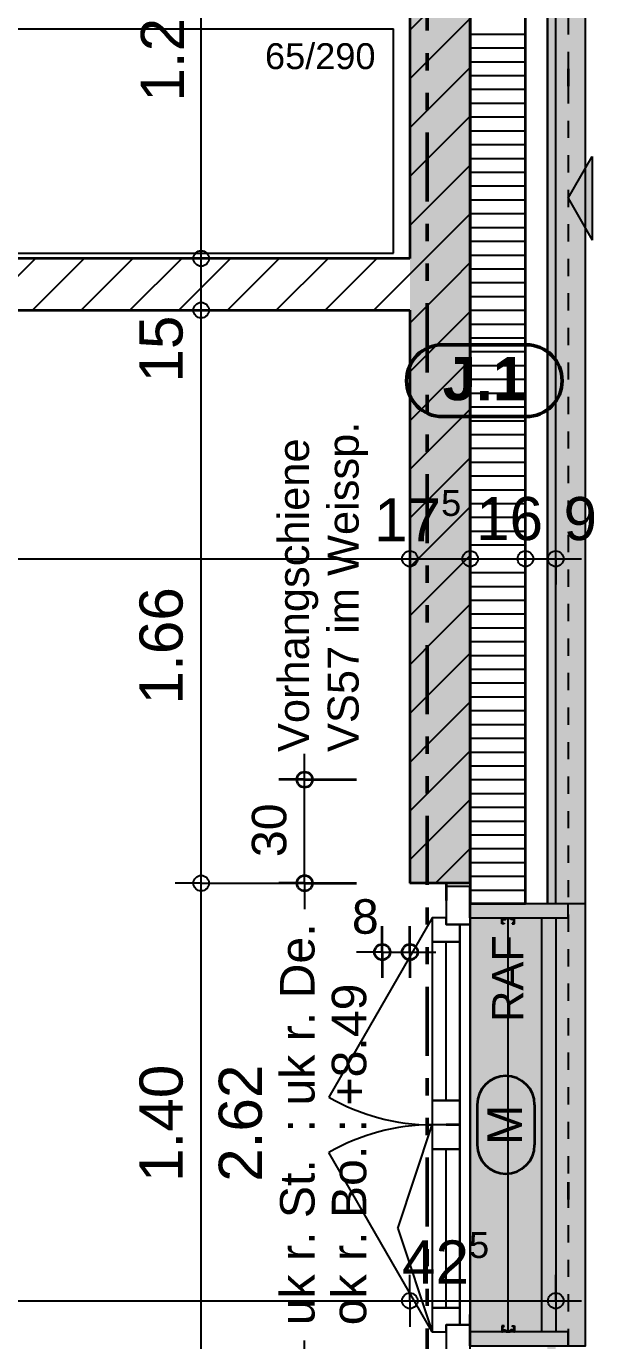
# Model space of a CAD drawing. Header units: centimetres. Extents: x 0.3 to 84.3, y 0.3 to 59.7.
# Drawn here: x 60.15 to 63.46, y 27.46 to 35.08 of the extents above; entities that cross this region are included whole.
import ezdxf

# ---------------------------------------------------------------- set-up
doc = ezdxf.new("R2010")
doc.units = ezdxf.units.CM
for name, pattern in [('AUSGEZOGEN', [0]), ('LINIE_17', [0.05, 0, -0.05]), ('LINIE_23', [0.79, 0.4, -0.13, 0, -0.13, 0, -0.13]), ('PHANTOM', [63.5, 31.75, -6.35, 6.35, -6.35, 6.35, -6.35]), ('PUNKT', [6.35, 0, -6.35]), ('RAND', [44.45, 12.7, -6.35, 12.7, -6.35, 0, -6.35]), ('STRICHPUNKT', [25.4, 12.7, -6.35, 0, -6.35]), ('VERDECKT', [9.525, 6.35, -3.175])]:
    doc.linetypes.add(name, pattern=pattern)
for name, color, linetype, lineweight in [('Allgemein', 7, 'AUSGEZOGEN', 35), ('Bauachsen grob', 7, 'RAND', 25), ('Daemmung', 7, 'AUSGEZOGEN', 35), ('Fenster', 7, 'AUSGEZOGEN', 35), ('Fuellflaeche tragende Wände MW', 7, 'AUSGEZOGEN', 25), ('Holz Fassadenverkleidung', 7, 'AUSGEZOGEN', 35), ('Holzgelaender', 7, 'AUSGEZOGEN', 50), ('Konstruktion oben', 7, 'VERDECKT', 25), ('Oeffnungsrichtung Fenster', 7, 'AUSGEZOGEN', 25), ('Rolladen', 7, 'AUSGEZOGEN', 25), ('Schnittbegrenzung', 7, 'AUSGEZOGEN', 25), ('Spengler', 7, 'AUSGEZOGEN', 35), ('Text Koten', 7, 'AUSGEZOGEN', 50), ('Text Werkplan Ausfuehrung', 7, 'AUSGEZOGEN', 50), ('Unterkonstruktion', 7, 'AUSGEZOGEN', 35), ('Vorhangbrett', 7, 'AUSGEZOGEN', 25), ('Wand Mauerwerk tragend', 7, 'AUSGEZOGEN', 35), ('Werkplan- Ausfuehrungsmasse', 7, 'AUSGEZOGEN', 25)]:
    doc.layers.add(name, color=color, linetype=linetype, lineweight=lineweight)
doc.layers.add('Elektro Text', color=7, linetype='AUSGEZOGEN', lineweight=35, true_color=0x656565)
doc.layers.add('Moebel', color=7, linetype='AUSGEZOGEN', lineweight=25, true_color=0xababab)
doc.styles.add('ARIAL', font='ARIAL.TTF')

msp = doc.modelspace()

# ---------------------------------------------------------------- hatches: boundary and pattern name
at = {"layer": 'Allgemein', "linetype": 'AUSGEZOGEN', "lineweight": 25}
h = msp.add_hatch(color=32, dxfattribs=at)
h.paths.add_polyline_path([(63.168, 27.434), (63.168, 15.666), (63.216, 15.666), (63.216, 27.434)])
h.paths.add_polyline_path([(63.168, 42.154), (63.168, 38.894), (63.216, 38.894), (63.216, 42.154)])
h.paths.add_polyline_path([(63.168, 36.334), (63.168, 29.994), (63.216, 29.994), (63.216, 36.334)])
h.paths.add_polyline_path([(63.168, 47.612), (63.168, 44.714), (63.216, 44.714), (63.216, 47.612)])
for points in [[(63.04, 29.994), (62.72, 29.994), (62.72, 29.914), (63.04, 29.914), (63.12, 29.914), (63.168, 29.914), (63.216, 29.914), (63.288, 29.914), (63.288, 29.994), (63.216, 29.994), (63.168, 29.994), (63.12, 29.994)], [(63.04, 27.514), (62.72, 27.514), (62.72, 27.434), (63.04, 27.434), (63.12, 27.434), (63.168, 27.434), (63.216, 27.434), (63.288, 27.434), (63.288, 27.514), (63.216, 27.514), (63.168, 27.514), (63.12, 27.514)]]:
    msp.add_hatch(color=32, dxfattribs=at).paths.add_polyline_path(points)
at = {"layer": 'Fuellflaeche tragende Wände MW', "linetype": 'AUSGEZOGEN', "lineweight": 25}
msp.add_hatch(color=254, dxfattribs=at).paths.add_polyline_path([(62.37, 30.114), (62.72, 30.114), (62.72, 36.214), (62.37, 36.214)])
at = {"layer": 'Holzgelaender', "linetype": 'AUSGEZOGEN', "lineweight": 25, "true_color": 0xf1f1f1}
msp.add_hatch(color=7, dxfattribs=at).paths.add_polyline_path([(63.136, 29.914), (63.136, 27.514), (63.216, 27.514), (63.216, 29.914)])
at = {"layer": 'Spengler', "linetype": 'AUSGEZOGEN', "lineweight": 25, "true_color": 0xfafafa}
for points in [[(63.216, 29.994), (63.388, 29.994), (63.388, 36.334), (63.216, 36.334)], [(63.388, 29.994), (63.288, 29.994), (63.288, 29.914), (62.72, 29.914), (62.72, 27.514), (63.288, 27.514), (63.288, 27.434), (63.388, 27.434)]]:
    msp.add_hatch(color=7, dxfattribs=at).paths.add_polyline_path(points)
at = {"layer": 'Text Werkplan Ausfuehrung', "linetype": 'AUSGEZOGEN', "lineweight": 25}
msp.add_hatch(color=7, dxfattribs=at).paths.add_polyline_path([(63.288, 34.0826), (63.428, 34.3251), (63.428, 33.8401)], flags=16)

# ---------------------------------------------------------------- linework, layer by layer
at = {"layer": 'Allgemein', "color": 7, "linetype": 'AUSGEZOGEN', "lineweight": 25}
for p, q in [((63.168, 36.334), (63.168, 29.994)), ((63.216, 29.994), (63.216, 36.334)), ((63.04, 29.994), (62.72, 29.994)), ((62.72, 29.994), (62.72, 29.914)), ((63.12, 29.994), (63.04, 29.994)), ((63.168, 29.994), (63.12, 29.994)), ((63.288, 29.994), (63.216, 29.994)), ((63.288, 29.914), (63.288, 29.994)), ((62.72, 29.914), (63.04, 29.914)), ((63.04, 29.914), (63.12, 29.914)), ((63.12, 29.914), (63.168, 29.914)), ((63.168, 29.914), (63.216, 29.914)), ((63.216, 29.914), (63.288, 29.914)), ((63.04, 27.514), (62.72, 27.514)), ((62.72, 27.514), (62.72, 27.434)), ((63.12, 27.514), (63.04, 27.514)), ((63.168, 27.514), (63.12, 27.514)), ((63.216, 27.514), (63.168, 27.514)), ((63.288, 27.514), (63.216, 27.514)), ((63.288, 27.434), (63.288, 27.514))]:
    msp.add_line(p, q, dxfattribs=at)
at = {"layer": 'Bauachsen grob', "color": 32, "linetype": 'LINIE_23', "lineweight": 50, "true_color": 0xc36e14}
msp.add_line((62.47, 1.394), (62.47, 57.974), dxfattribs=at)
at = {"layer": 'Daemmung', "color": 7, "linetype": 'AUSGEZOGEN', "lineweight": 35}
for p, q in [((63.04, 29.994), (63.04, 36.334)), ((62.72, 36.214), (62.72, 30.114)), ((62.72, 30.114), (62.72, 29.994)), ((63.04, 29.994), (62.72, 29.994))]:
    msp.add_line(p, q, dxfattribs=at)
at = {"layer": 'Daemmung', "color": 7, "linetype": 'AUSGEZOGEN', "lineweight": 25}
for p, q in [((62.72, 35.034), (63.04, 35.034)), ((62.72, 34.954), (63.04, 34.954)), ((62.72, 34.874), (63.04, 34.874)), ((62.72, 34.794), (63.04, 34.794)), ((62.72, 34.794), (63.04, 34.794)), ((62.72, 34.714), (63.04, 34.714)), ((62.72, 34.634), (63.04, 34.634)), ((62.72, 34.554), (63.04, 34.554)), ((62.72, 34.474), (63.04, 34.474)), ((62.72, 34.474), (63.04, 34.474))]:
    msp.add_line(p, q, dxfattribs=at)
for points in [[(62.72, 34.394), (63.04, 34.394), (63.04, 34.394)], [(62.72, 34.314), (63.04, 34.314), (63.04, 34.314)], [(62.72, 34.234), (63.04, 34.234), (63.04, 34.234)], [(62.72, 34.154), (63.04, 34.154), (63.04, 34.154)], [(62.72, 34.154), (63.04, 34.154), (63.04, 34.154)], [(62.72, 34.074), (63.04, 34.074), (63.04, 34.074)], [(62.72, 33.994), (63.04, 33.994), (63.04, 33.994)], [(62.72, 33.914), (63.04, 33.914), (63.04, 33.914)], [(62.72, 33.834), (63.04, 33.834), (63.04, 33.834)], [(62.72, 33.834), (63.04, 33.834), (63.04, 33.834)], [(62.72, 33.754), (63.04, 33.754), (63.04, 33.754)], [(62.72, 33.674), (63.04, 33.674), (63.04, 33.674)], [(62.72, 33.594), (63.04, 33.594), (63.04, 33.594)], [(62.72, 33.514), (63.04, 33.514), (63.04, 33.514)], [(62.72, 33.514), (63.04, 33.514), (63.04, 33.514)], [(62.72, 33.434), (63.04, 33.434), (63.04, 33.434)], [(62.72, 33.354), (63.04, 33.354), (63.04, 33.354)], [(62.72, 33.274), (63.04, 33.274), (63.04, 33.274)], [(62.72, 33.194), (63.04, 33.194), (63.04, 33.194)], [(62.72, 33.194), (63.04, 33.194), (63.04, 33.194)], [(62.72, 33.114), (63.04, 33.114), (63.04, 33.114)], [(62.72, 33.034), (63.04, 33.034), (63.04, 33.034)], [(62.72, 32.954), (63.04, 32.954), (63.04, 32.954)], [(62.72, 32.874), (63.04, 32.874), (63.04, 32.874)], [(62.72, 32.874), (63.04, 32.874), (63.04, 32.874)], [(62.72, 32.794), (63.04, 32.794), (63.04, 32.794)], [(62.72, 32.714), (63.04, 32.714), (63.04, 32.714)], [(62.72, 32.634), (63.04, 32.634), (63.04, 32.634)], [(62.72, 32.554), (63.04, 32.554), (63.04, 32.554)], [(62.72, 32.554), (63.04, 32.554), (63.04, 32.554)], [(62.72, 32.474), (63.04, 32.474), (63.04, 32.474)], [(62.72, 32.394), (63.04, 32.394), (63.04, 32.394)], [(62.72, 32.314), (63.04, 32.314), (63.04, 32.314)], [(62.72, 32.234), (63.04, 32.234), (63.04, 32.234)], [(62.72, 32.234), (63.04, 32.234), (63.04, 32.234)], [(62.72, 32.154), (63.04, 32.154), (63.04, 32.154)], [(62.72, 32.074), (63.04, 32.074), (63.04, 32.074)], [(62.72, 31.994), (63.04, 31.994), (63.04, 31.994)], [(62.72, 31.914), (63.04, 31.914), (63.04, 31.914)], [(62.72, 31.914), (63.04, 31.914), (63.04, 31.914)], [(62.72, 31.834), (62.72, 31.834), (62.72, 31.834), (62.72, 31.834), (63.04, 31.834), (63.04, 31.834)], [(62.72, 31.754), (62.72, 31.754), (62.72, 31.754), (62.72, 31.754), (63.04, 31.754), (63.04, 31.754)], [(62.72, 31.674), (62.72, 31.674), (62.72, 31.674), (62.72, 31.674), (63.04, 31.674), (63.04, 31.674)], [(62.72, 31.594), (62.72, 31.594), (62.72, 31.594), (62.72, 31.594), (63.04, 31.594), (63.04, 31.594)], [(62.72, 31.594), (62.72, 31.594), (62.72, 31.594), (62.72, 31.594), (63.04, 31.594), (63.04, 31.594)], [(62.72, 31.514), (62.72, 31.514), (62.72, 31.514), (62.72, 31.514), (63.04, 31.514)], [(62.72, 31.434), (62.72, 31.434), (62.72, 31.434), (62.72, 31.434), (63.04, 31.434), (63.04, 31.434)], [(62.72, 31.354), (62.72, 31.354), (62.72, 31.354), (62.72, 31.354), (63.04, 31.354), (63.04, 31.354)], [(62.72, 31.274), (62.72, 31.274), (62.72, 31.274), (62.72, 31.274), (63.04, 31.274), (63.04, 31.274)], [(62.72, 31.274), (62.72, 31.274), (62.72, 31.274), (62.72, 31.274), (63.04, 31.274), (63.04, 31.274)], [(62.72, 31.194), (62.72, 31.194), (62.72, 31.194), (62.72, 31.194), (63.04, 31.194)], [(62.72, 31.114), (62.72, 31.114), (62.72, 31.114), (62.72, 31.114), (63.04, 31.114)], [(62.72, 31.034), (62.72, 31.034), (62.72, 31.034), (62.72, 31.034), (63.04, 31.034)], [(62.72, 30.954), (62.72, 30.954), (62.72, 30.954), (62.72, 30.954), (63.04, 30.954)], [(62.72, 30.954), (62.72, 30.954), (62.72, 30.954), (62.72, 30.954), (63.04, 30.954)], [(62.72, 30.874), (62.72, 30.874), (62.72, 30.874), (62.72, 30.874), (63.04, 30.874)], [(62.72, 30.794), (62.72, 30.794), (62.72, 30.794), (62.72, 30.794), (63.04, 30.794)], [(62.72, 30.714), (62.72, 30.714), (62.72, 30.714), (62.72, 30.714), (63.04, 30.714)], [(62.72, 30.634), (62.72, 30.634), (62.72, 30.634), (62.72, 30.634), (63.04, 30.634)], [(62.72, 30.634), (62.72, 30.634), (62.72, 30.634), (62.72, 30.634), (63.04, 30.634)], [(62.72, 30.554), (62.72, 30.554), (62.72, 30.554), (62.72, 30.554), (63.04, 30.554)], [(62.72, 30.474), (62.72, 30.474), (62.72, 30.474), (62.72, 30.474), (63.04, 30.474)], [(62.72, 30.394), (62.72, 30.394), (62.72, 30.394), (62.72, 30.394), (63.04, 30.394)], [(62.72, 30.314), (62.72, 30.314), (62.72, 30.314), (62.72, 30.314), (63.04, 30.314)], [(62.72, 30.314), (62.72, 30.314), (62.72, 30.314), (62.72, 30.314), (63.04, 30.314)], [(62.72, 30.234), (62.72, 30.234), (62.72, 30.234), (62.72, 30.234), (63.04, 30.234)], [(62.72, 30.154), (62.72, 30.154), (62.72, 30.154), (62.72, 30.154), (63.04, 30.154)], [(62.72, 30.074), (62.72, 30.074), (62.72, 30.074), (62.72, 30.074), (63.04, 30.074)]]:
    msp.add_lwpolyline(points, dxfattribs=at)
at = {"layer": 'Elektro Text', "color": 40, "linetype": 'AUSGEZOGEN', "lineweight": 35}
for p, q in [((62.76, 28.8301), (62.76, 28.5973)), ((63.0933, 28.8301), (63.0933, 28.5973))]:
    msp.add_line(p, q, dxfattribs=at)
for centre, start, end in [((62.9267, 28.8301), 0, 180), ((62.9267, 28.5973), 180, 0)]:
    msp.add_arc(centre, 0.1667, start, end, dxfattribs=at)
at = {"layer": 'Fenster', "color": 7, "linetype": 'AUSGEZOGEN', "lineweight": 25}
for p, q in [((62.58, 28.855), (62.58, 29.774)), ((62.58, 27.654), (62.58, 28.573))]:
    msp.add_line(p, q, dxfattribs=at)
for points in [[(62.72, 29.874), (62.72, 30.094), (62.58, 30.094), (62.58, 29.874), (62.72, 29.874)], [(62.72, 27.434), (63.388, 27.434), (63.388, 29.994), (62.72, 29.994), (62.72, 27.434)], [(62.66, 29.774), (62.66, 29.874), (62.58, 29.874), (62.58, 29.914), (62.5, 29.914), (62.5, 29.774), (62.66, 29.774)], [(62.66, 29.874), (62.66, 28.715), (62.58, 28.715), (62.58, 28.713), (62.66, 28.713), (62.66, 27.554), (62.72, 27.554), (62.72, 29.874), (62.66, 29.874)], [(62.66, 28.855), (62.66, 29.774), (62.5, 29.774), (62.5, 28.855), (62.66, 28.855)], [(62.58, 28.715), (62.66, 28.715), (62.66, 28.855), (62.5, 28.855), (62.5, 28.715), (62.58, 28.715)], [(62.66, 28.573), (62.66, 28.713), (62.58, 28.713), (62.5, 28.713), (62.5, 28.573), (62.66, 28.573)], [(62.66, 27.654), (62.66, 28.573), (62.5, 28.573), (62.5, 27.654), (62.66, 27.654)], [(62.58, 27.514), (62.58, 27.554), (62.66, 27.554), (62.66, 27.654), (62.5, 27.654), (62.5, 27.514), (62.58, 27.514)], [(62.72, 27.334), (62.72, 27.554), (62.58, 27.554), (62.58, 27.334), (62.72, 27.334)]]:
    msp.add_lwpolyline(points, dxfattribs=at)
at = {"layer": 'Holz Fassadenverkleidung', "color": 7, "linetype": 'LINIE_17', "lineweight": 25}
msp.add_line((63.288, 47.732), (63.288, 10.796), dxfattribs=at)
at = {"layer": 'Holzgelaender', "color": 7, "linetype": 'AUSGEZOGEN', "lineweight": 25}
for p, q in [((63.136, 27.514), (63.136, 29.914)), ((63.136, 29.914), (63.216, 29.914)), ((63.216, 29.914), (63.216, 27.514)), ((63.216, 27.514), (63.136, 27.514))]:
    msp.add_line(p, q, dxfattribs=at)
at = {"layer": 'Konstruktion oben', "color": 7, "linetype": 'PUNKT', "lineweight": 35}
msp.add_line((63.288, 47.732), (63.288, 10.796), dxfattribs=at)
at = {"layer": 'Moebel', "color": 253, "linetype": 'AUSGEZOGEN', "lineweight": 25, "true_color": 0xababab}
for p, q in [((56.475, 35.064), (62.275, 35.064)), ((62.275, 33.764), (62.275, 35.064)), ((56.475, 33.764), (62.275, 33.764))]:
    msp.add_line(p, q, dxfattribs=at)
at = {"layer": 'Oeffnungsrichtung Fenster', "color": 7, "linetype": 'AUSGEZOGEN', "lineweight": 25}
for p, q in [((62.5, 29.914), (61.9, 28.8748)), ((62.3, 28.1135), (62.5, 28.713)), ((62.5, 27.514), (61.9, 28.5532)), ((62.3, 28.1135), (62.5, 27.514))]:
    msp.add_line(p, q, dxfattribs=at)
for centre, start, end in [((62.5, 29.914), 240, 270), ((62.5, 27.514), 90, 120)]:
    msp.add_arc(centre, 1.2, start, end, dxfattribs=at)
at = {"layer": 'Rolladen', "color": 7, "linetype": 'AUSGEZOGEN', "lineweight": 25}
for p, q in [((62.904, 29.913), (62.908, 29.913)), ((62.904, 29.879), (62.904, 29.913)), ((62.916, 29.879), (62.904, 29.879)), ((62.908, 29.907), (62.908, 29.913)), ((62.908, 29.907), (62.922, 29.907)), ((62.908, 29.883), (62.908, 29.903)), ((62.908, 29.903), (62.9237, 29.903)), ((62.908, 29.883), (62.916, 29.883)), ((62.916, 29.883), (62.916, 29.879)), ((62.922, 29.907), (62.929, 29.914)), ((62.9237, 29.903), (62.9307, 29.91)), ((62.929, 29.914), (62.951, 29.914)), ((62.9493, 29.91), (62.9307, 29.91)), ((62.934, 29.914), (62.935, 29.914)), ((62.935, 29.914), (62.945, 29.914)), ((62.9563, 29.903), (62.9493, 29.91)), ((62.958, 29.907), (62.951, 29.914)), ((62.972, 29.903), (62.9563, 29.903)), ((62.972, 29.907), (62.958, 29.907)), ((62.964, 29.883), (62.964, 29.879)), ((62.972, 29.883), (62.964, 29.883)), ((62.964, 29.879), (62.976, 29.879)), ((62.972, 29.913), (62.976, 29.913)), ((62.972, 29.907), (62.972, 29.913)), ((62.972, 29.883), (62.972, 29.903)), ((62.976, 29.879), (62.976, 29.913)), ((62.904, 27.549), (62.904, 27.515)), ((62.916, 27.549), (62.904, 27.549)), ((62.904, 27.515), (62.908, 27.515)), ((62.908, 27.545), (62.916, 27.545)), ((62.908, 27.545), (62.908, 27.525)), ((62.908, 27.525), (62.9237, 27.525)), ((62.908, 27.521), (62.922, 27.521)), ((62.908, 27.521), (62.908, 27.515)), ((62.916, 27.545), (62.916, 27.549)), ((62.922, 27.521), (62.929, 27.514)), ((62.9237, 27.525), (62.9307, 27.518)), ((62.929, 27.514), (62.951, 27.514)), ((62.9493, 27.518), (62.9307, 27.518)), ((62.934, 27.514), (62.935, 27.514)), ((62.935, 27.514), (62.945, 27.514)), ((62.9563, 27.525), (62.9493, 27.518)), ((62.958, 27.521), (62.951, 27.514)), ((62.972, 27.525), (62.9563, 27.525)), ((62.972, 27.521), (62.958, 27.521)), ((62.964, 27.549), (62.976, 27.549)), ((62.964, 27.545), (62.964, 27.549)), ((62.972, 27.545), (62.964, 27.545)), ((62.972, 27.545), (62.972, 27.525)), ((62.972, 27.521), (62.972, 27.515)), ((62.972, 27.515), (62.976, 27.515)), ((62.976, 27.549), (62.976, 27.515))]:
    msp.add_line(p, q, dxfattribs=at)
at = {"layer": 'Rolladen', "color": 7, "linetype": 'PHANTOM', "lineweight": 25}
msp.add_line((62.94, 27.514), (62.94, 29.914), dxfattribs=at)
at = {"layer": 'Schnittbegrenzung', "color": 14, "linetype": 'STRICHPUNKT', "lineweight": 50, "true_color": 0xb20000}
msp.add_line((21.7, 34.494), (72.516, 34.494), dxfattribs=at)
at = {"layer": 'Spengler', "color": 7, "linetype": 'AUSGEZOGEN', "lineweight": 25}
msp.add_line((63.388, 29.994), (63.388, 36.334), dxfattribs=at)
at = {"layer": 'Text Werkplan Ausfuehrung', "color": 7, "linetype": 'AUSGEZOGEN', "lineweight": 25}
for p, q in [((63.288, 34.0826), (63.428, 34.3251)), ((63.428, 34.3251), (63.428, 33.8401)), ((63.288, 34.0826), (63.428, 33.8401))]:
    msp.add_line(p, q, dxfattribs=at)
at = {"layer": 'Text Werkplan Ausfuehrung', "color": 92, "linetype": 'AUSGEZOGEN', "lineweight": 50, "true_color": 0x00b300}
for p, q in [((63.0448, 33.234), (62.5592, 33.234)), ((63.0448, 32.8173), (62.5592, 32.8173))]:
    msp.add_line(p, q, dxfattribs=at)
for centre, start, end in [((62.5592, 33.0257), 90, 270), ((63.0448, 33.0257), 270, 90)]:
    msp.add_arc(centre, 0.2083, start, end, dxfattribs=at)
at = {"layer": 'Unterkonstruktion', "color": 7, "linetype": 'AUSGEZOGEN', "lineweight": 25}
for p, q in [((63.04, 36.334), (63.04, 29.994)), ((63.168, 29.994), (63.168, 36.334)), ((63.12, 29.994), (63.04, 29.994)), ((63.168, 29.994), (63.12, 29.994))]:
    msp.add_line(p, q, dxfattribs=at)
at = {"layer": 'Vorhangbrett', "color": 191, "linetype": 'AUSGEZOGEN', "lineweight": 25, "true_color": 0xbe96ea}
for p, q in [((61.76, 30.714), (61.76, 30.864)), ((61.76, 30.114), (61.76, 30.714)), ((61.76, 30.114), (61.76, 29.964)), ((62.21, 29.7147), (62.06, 29.7147)), ((62.21, 29.7147), (62.37, 29.7147)), ((62.37, 29.7147), (62.52, 29.7147)), ((61.76, 27.314), (61.76, 27.464))]:
    msp.add_line(p, q, dxfattribs=at)
at = {"layer": 'Vorhangbrett', "color": 191, "linetype": 'AUSGEZOGEN', "lineweight": 35, "true_color": 0xbe96ea}
for p, q in [((61.76, 30.714), (61.61, 30.714)), ((61.76, 30.714), (61.91, 30.714)), ((61.76, 30.714), (62.06, 30.714)), ((61.76, 30.114), (61.61, 30.114)), ((61.76, 30.114), (61.91, 30.114)), ((61.76, 30.114), (62.06, 30.114)), ((62.21, 29.7147), (62.21, 29.8647)), ((62.37, 29.7147), (62.37, 29.8647)), ((62.21, 29.7147), (62.21, 29.5647)), ((62.37, 29.7147), (62.37, 29.5647))]:
    msp.add_line(p, q, dxfattribs=at)
at = {"layer": 'Vorhangbrett', "color": 191, "linetype": 'PUNKT', "lineweight": 25, "true_color": 0xbe96ea}
msp.add_line((62.21, 26.714), (62.21, 30.714), dxfattribs=at)
at = {"layer": 'Vorhangbrett', "color": 191, "linetype": 'AUSGEZOGEN', "lineweight": 35, "true_color": 0xbe96ea}
for centre in [(61.76, 30.714), (61.76, 30.114), (62.21, 29.7147), (62.37, 29.7147)]:
    msp.add_circle(centre, 0.045, dxfattribs=at)
at = {"layer": 'Wand Mauerwerk tragend', "color": 7, "linetype": 'AUSGEZOGEN', "lineweight": 35}
for p, q in [((62.37, 36.214), (62.37, 33.734)), ((62.72, 30.114), (62.72, 36.214)), ((62.37, 33.734), (56.38, 33.734)), ((56.38, 33.434), (62.37, 33.434)), ((62.37, 33.434), (62.37, 30.114)), ((62.58, 30.114), (62.37, 30.114)), ((62.72, 30.114), (62.58, 30.114))]:
    msp.add_line(p, q, dxfattribs=at)
at = {"layer": 'Wand Mauerwerk tragend', "color": 7, "linetype": 'AUSGEZOGEN', "lineweight": 25}
for p, q in [((59.8987, 33.434), (60.1987, 33.734)), ((60.1815, 33.434), (60.4815, 33.734)), ((60.4644, 33.434), (60.7644, 33.734)), ((60.7472, 33.434), (61.0472, 33.734)), ((61.03, 33.434), (61.33, 33.734)), ((61.3129, 33.434), (61.6129, 33.734)), ((61.5957, 33.434), (61.8957, 33.734)), ((61.8786, 33.434), (62.1786, 33.734)), ((62.1614, 33.434), (62.37, 33.6426)), ((62.5184, 30.114), (62.72, 30.3156))]:
    msp.add_line(p, q, dxfattribs=at)
at = {"layer": 'Wand Mauerwerk tragend', "color": 180, "linetype": 'PUNKT', "lineweight": 35}
for p, q in [((62.72, 30.114), (62.58, 30.114)), ((62.58, 30.114), (62.58, 27.314)), ((62.72, 29.994), (62.72, 30.114)), ((62.72, 29.914), (62.72, 29.994)), ((62.72, 27.514), (62.72, 29.914)), ((62.72, 27.434), (62.72, 27.514))]:
    msp.add_line(p, q, dxfattribs=at)
at = {"layer": 'Wand Mauerwerk tragend', "color": 7, "linetype": 'AUSGEZOGEN', "lineweight": 25}
for points in [[(62.37, 35.0568), (62.687, 35.3737), (62.687, 35.3737), (62.72, 35.4068)], [(62.37, 34.7739), (62.6754, 35.0793), (62.6754, 35.0793), (62.72, 35.1239)], [(62.37, 34.4911), (62.6638, 34.7849), (62.6638, 34.7849), (62.72, 34.8411)], [(62.37, 34.2083), (62.6522, 34.4905), (62.6522, 34.4905), (62.72, 34.5583)], [(62.37, 33.9254), (62.6406, 34.1961), (62.6406, 34.1961), (62.72, 34.2754)], [(62.37, 33.6426), (62.6291, 33.9016), (62.6291, 33.9016), (62.72, 33.9926)], [(62.37, 33.3597), (62.6175, 33.6072), (62.6175, 33.6072), (62.72, 33.7097)], [(62.37, 33.0769), (62.6059, 33.3128), (62.6059, 33.3128), (62.72, 33.4269)], [(62.37, 32.794), (62.5943, 33.0184), (62.5943, 33.0184), (62.72, 33.144)], [(62.37, 32.5112), (62.5827, 32.724), (62.5827, 32.724), (62.72, 32.8612)], [(62.37, 32.2284), (62.5712, 32.4295), (62.5712, 32.4295), (62.72, 32.5784)], [(62.37, 31.9455), (62.5596, 32.1351), (62.5596, 32.1351), (62.72, 32.2955)], [(62.37, 31.6627), (62.548, 31.8407), (62.548, 31.8407), (62.72, 32.0127)], [(62.37, 31.3798), (62.5364, 31.5463), (62.5364, 31.5463), (62.72, 31.7298)], [(62.37, 31.097), (62.5249, 31.2519), (62.5249, 31.2519), (62.72, 31.447)], [(62.37, 30.8142), (62.5133, 30.9574), (62.5133, 30.9574), (62.72, 31.1641)], [(62.37, 30.5313), (62.5017, 30.663), (62.5017, 30.663), (62.72, 30.8813)], [(62.37, 30.2485), (62.4901, 30.3686), (62.4901, 30.3686), (62.72, 30.5985)]]:
    msp.add_lwpolyline(points, dxfattribs=at)
at = {"layer": 'Werkplan- Ausfuehrungsmasse', "color": 7, "linetype": 'AUSGEZOGEN', "lineweight": 25}
for p, q in [((61.16, 33.734), (61.16, 36.214)), ((61.16, 33.734), (61.01, 33.734)), ((61.16, 33.734), (61.31, 33.734)), ((61.16, 33.734), (61.16, 33.734)), ((61.16, 33.434), (61.16, 33.734)), ((61.16, 33.434), (61.01, 33.434)), ((61.16, 33.434), (61.31, 33.434)), ((61.16, 33.434), (61.16, 33.434)), ((61.16, 30.114), (61.16, 33.434)), ((62.37, 31.994), (62.37, 32.144)), ((62.72, 31.994), (62.72, 32.144)), ((63.04, 31.994), (63.04, 32.144)), ((63.216, 31.994), (63.216, 32.144)), ((56.38, 31.994), (62.37, 31.994)), ((62.37, 31.994), (62.37, 31.844)), ((62.37, 31.994), (62.37, 31.994)), ((62.37, 31.994), (62.72, 31.994)), ((62.72, 31.994), (62.72, 31.844)), ((62.72, 31.994), (62.72, 31.994)), ((62.72, 31.994), (63.04, 31.994)), ((63.04, 31.994), (63.04, 31.844)), ((63.04, 31.994), (63.04, 31.994)), ((63.04, 31.994), (63.216, 31.994)), ((63.216, 31.994), (63.216, 31.844)), ((63.216, 31.994), (63.216, 31.994)), ((63.216, 31.994), (63.366, 31.994)), ((61.16, 30.114), (61.01, 30.114)), ((61.16, 30.114), (61.31, 30.114)), ((61.16, 27.314), (61.16, 30.114)), ((62.37, 27.694), (62.37, 27.844)), ((63.216, 27.694), (63.216, 27.844)), ((56.38, 27.694), (62.37, 27.694)), ((62.37, 27.694), (62.37, 27.544)), ((62.37, 27.694), (62.37, 27.694)), ((62.37, 27.694), (63.216, 27.694)), ((63.216, 27.694), (63.216, 27.544)), ((63.216, 27.694), (63.216, 27.694)), ((63.216, 27.694), (63.366, 27.694))]:
    msp.add_line(p, q, dxfattribs=at)
msp.add_lwpolyline([(61.16, 30.114), (61.3654, 30.114), (61.3654, 30.114), (61.4318, 30.114), (61.4318, 30.114), (61.96, 30.114)], dxfattribs=at)
for centre in [(61.16, 33.734), (61.16, 33.434), (62.37, 31.994), (62.72, 31.994), (63.04, 31.994), (63.216, 31.994), (61.16, 30.114), (62.37, 27.694), (63.216, 27.694)]:
    msp.add_circle(centre, 0.045, dxfattribs=at)

# ---------------------------------------------------------------- texts
at = {"layer": 'Elektro Text', "color": 40, "linetype": 'AUSGEZOGEN', "lineweight": 35, "insert": (63.02, 28.5973), "char_height": 0.2, "width": 0.1, "attachment_point": 7, "rotation": 90, "style": 'ARIAL'}
msp.add_mtext('M', dxfattribs=at)
at = {"layer": 'Moebel', "color": 253, "linetype": 'AUSGEZOGEN', "lineweight": 25, "true_color": 0xababab, "insert": (61.53, 34.829), "char_height": 0.15, "width": 0.075, "attachment_point": 7, "style": 'ARIAL'}
msp.add_mtext('65/290', dxfattribs=at)
at = {"layer": 'Text Koten', "color": 7, "linetype": 'AUSGEZOGEN', "lineweight": 35, "char_height": 0.2, "width": 0.1, "attachment_point": 7, "rotation": 90, "style": 'ARIAL'}
for s, insert in [('uk\\~r.\\~St.\\~\\~:\\~uk\\~r.\\~De.', (61.82, 27.5523)), ('ok\\~r.\\~Bo.\\~:\\~+8.49', (62.12, 27.5523))]:
    msp.add_mtext(s, dxfattribs=dict(at, insert=insert))
at = {"layer": 'Text Werkplan Ausfuehrung', "color": 92, "linetype": 'AUSGEZOGEN', "lineweight": 50, "true_color": 0x00b300, "insert": (62.5592, 32.909), "char_height": 0.25, "width": 0.125, "attachment_point": 7, "style": 'ARIAL'}
msp.add_mtext('\\fArial|i0|b1|c0|p0;J.1', dxfattribs=at)
at = {"layer": 'Text Werkplan Ausfuehrung', "color": 7, "linetype": 'AUSGEZOGEN', "lineweight": 35, "insert": (63.027, 29.31), "char_height": 0.18, "width": 0.09, "attachment_point": 7, "rotation": 90, "style": 'ARIAL'}
msp.add_mtext('RAF', dxfattribs=at)
at = {"layer": 'Vorhangbrett', "color": 191, "linetype": 'AUSGEZOGEN', "lineweight": 35, "true_color": 0xbe96ea, "attachment_point": 7, "rotation": 90, "style": 'ARIAL'}
for s, insert, char_height, width in [('VS57\\~im\\~Weissp.', (62.1273, 30.874), 0.18, 0.09), ('Vorhangschiene', (61.8393, 30.874), 0.18, 0.09), ('30', (61.6565, 30.2653), 0.2, 0.1)]:
    msp.add_mtext(s, dxfattribs=dict(at, insert=insert, char_height=char_height, width=width))
at = {"layer": 'Vorhangbrett', "color": 191, "linetype": 'AUSGEZOGEN', "lineweight": 35, "true_color": 0xbe96ea, "insert": (62.0339, 29.8181), "char_height": 0.2, "width": 0.1, "attachment_point": 7, "style": 'ARIAL'}
msp.add_mtext('8', dxfattribs=at)
at = {"layer": 'Werkplan- Ausfuehrungsmasse', "color": 7, "linetype": 'AUSGEZOGEN', "lineweight": 50, "char_height": 0.25, "width": 0.125, "attachment_point": 7, "rotation": 90, "style": 'ARIAL'}
for s, insert in [('1.24', (61.06, 34.6426)), ('15', (61.0557, 33.0145)), ('1.66', (61.0557, 31.1497)), ('1.40', (61.0557, 28.3825)), ('2.62', (61.5153, 28.3833))]:
    msp.add_mtext(s, dxfattribs=dict(at, insert=insert))
at = {"layer": 'Werkplan- Ausfuehrungsmasse', "color": 7, "linetype": 'AUSGEZOGEN', "lineweight": 50, "attachment_point": 7, "style": 'ARIAL'}
for s, insert, char_height, width in [('5', (62.551, 32.2398), 0.15, 0.075), ('17', (62.1625, 32.094), 0.25, 0.125), ('16', (62.7538, 32.0983), 0.25, 0.125), ('9', (63.261, 32.0983), 0.25, 0.125), ('42', (62.3247, 27.794), 0.25, 0.125), ('5', (62.7132, 27.9398), 0.15, 0.075)]:
    msp.add_mtext(s, dxfattribs=dict(at, insert=insert, char_height=char_height, width=width))

doc.saveas('drawing.dxf')
